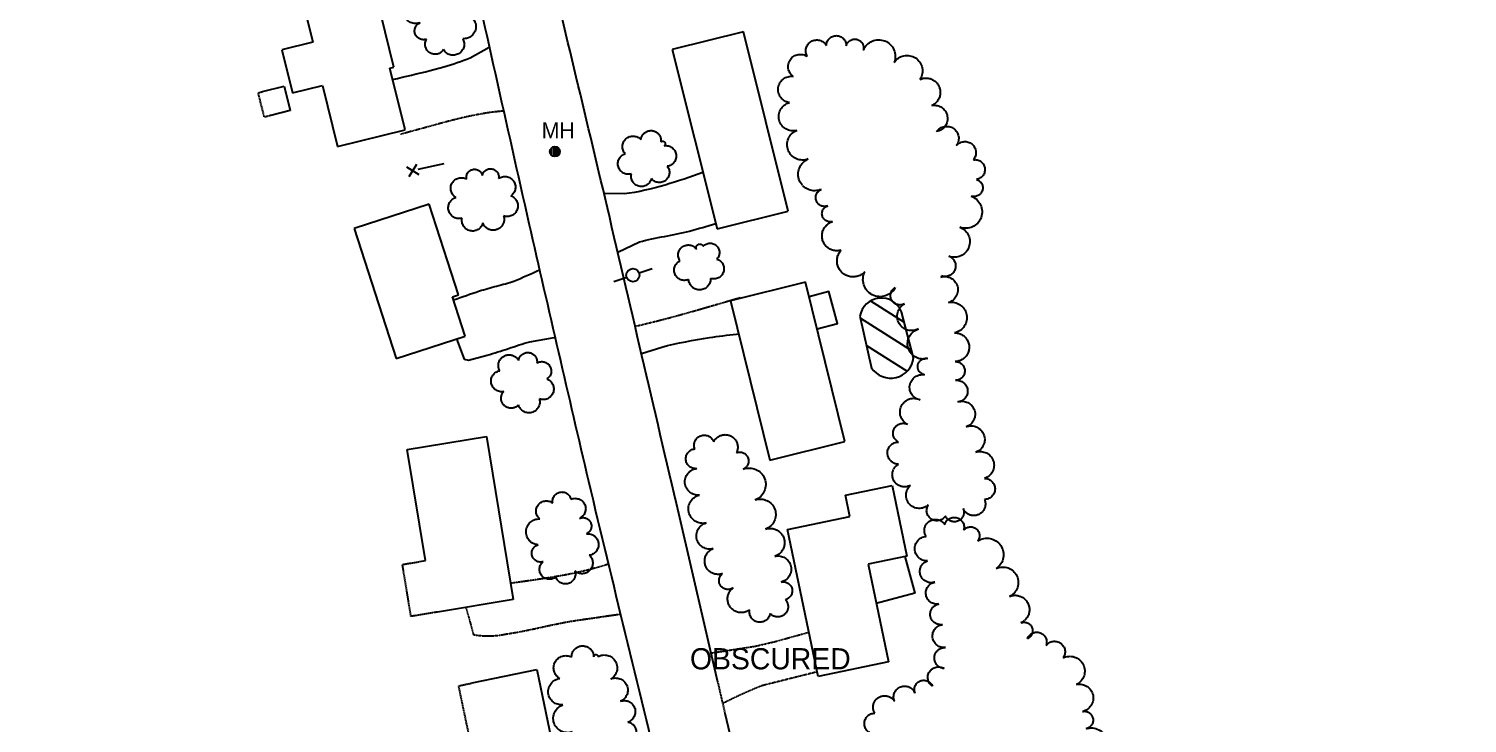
# Model space of a CAD drawing. Header units: feet. Extents: x 1024280 to 1029256, y 89370 to 94536.
# Drawn here: x 1026272 to 1026815, y 91476 to 91738 of the extents above; entities that cross this region are included whole.
import ezdxf
from ezdxf.enums import TextEntityAlignment as Align

# ---------------------------------------------------------------- set-up
doc = ezdxf.new("R2010")
doc.units = ezdxf.units.FT
doc.header["$MEASUREMENT"] = 0
for name, pattern in [('HIDDEN', [0.375, 0.25, -0.125]), ('HIDDEN2', [0.1875, 0.125, -0.0625]), ('LTP300', [100, 100, 0]), ('LTP600', [100, 100, 0])]:
    doc.linetypes.add(name, pattern=pattern)
for name, color, linetype in [('BLDG_OBS', 11, 'HIDDEN'), ('BUILDING', 11, 'Continuous'), ('DECK', 10, 'Continuous'), ('DRIVE', 10, 'Continuous'), ('DRIVE_OBSCURED', 10, 'HIDDEN2'), ('FENCE', 10, 'LTP300'), ('MH_OBS', 10, 'Continuous'), ('OBS_PAVE', 10, 'HIDDEN'), ('PAVED_RD', 10, 'Continuous'), ('POOL', 10, 'Continuous'), ('TEXT', 9, 'Continuous'), ('TREELINE', 9, 'LTP600'), ('UPOLE', 10, 'Continuous')]:
    doc.layers.add(name, color=color, linetype=linetype)

# ---------------------------------------------------------------- blocks, each defined once
blk = doc.blocks.new('MHO')
for p, q in [((-0.316406, -0.339844), (-0.316406, 0.349609)), ((-0.146484, 0.458984), (-0.146484, -0.427734)), ((0, -0.458984), (0, 0.474609)), ((0.146484, 0.443359), (0.146484, -0.435547)), ((0.302734, -0.332031), (0.302734, 0.365234))]:
    blk.add_line(p, q)
blk.add_circle((0, 0.007813), 0.470703)
blk = doc.blocks.new('UPOLE')
for p, q in [((-1.498047, 0.001953), (-0.480469, 0.001953)), ((0.517578, 0.001953), (1.550781, 0.001953))]:
    blk.add_line(p, q)
blk.add_circle((0.017578, -0.013672), 0.498047)
blk = doc.blocks.new('FENCE')
for p, q in [((-0.476563, -0.5), (0.5, 0.476563)), ((0.5, -0.5), (-0.476563, 0.476563))]:
    blk.add_line(p, q)

msp = doc.modelspace()

# ---------------------------------------------------------------- linework, layer by layer
at = {"layer": 'BLDG_OBS', "flags": 128}
for points in [[(1026363.84, 91705.08), (1026361.37, 91704.46), (1026359.04, 91713.66), (1026360.69, 91714.08)], [(1026426.73, 91517.71), (1026416.7, 91516.06), (1026413.48, 91535.66), (1026419.95, 91536.72)], [(1026458.16, 91440.61), (1026435.7, 91435.89), (1026431.81, 91454.37), (1026441.72, 91456.46), (1026434.7, 91489.85), (1026439.84, 91490.94)]]:
    msp.add_lwpolyline(points, dxfattribs=at)
at = {"layer": 'BUILDING'}
for p, q in [((1026410.24, 91723.28), (1026400.95, 91761)), ((1026374.33, 91754.44), (1026379.67, 91732.78)), ((1026542.15, 91736.7), (1026515.26, 91729.97)), ((1026559.08, 91669), (1026542.15, 91736.7)), ((1026379.67, 91732.78), (1026368.02, 91729.91)), ((1026368.02, 91729.91), (1026372.04, 91713.59)), ((1026515.26, 91729.97), (1026532.19, 91662.27)), ((1026408.73, 91722.91), (1026410.24, 91723.28)), ((1026414.46, 91699.64), (1026408.73, 91722.91)), ((1026360.69, 91714.08), (1026368.79, 91716.13)), ((1026368.79, 91716.13), (1026371.12, 91706.92)), ((1026372.04, 91713.59), (1026383.33, 91716.37)), ((1026383.33, 91716.37), (1026389, 91693.37)), ((1026371.12, 91706.92), (1026363.84, 91705.08)), ((1026389, 91693.37), (1026414.46, 91699.64)), ((1026423.58, 91671.56), (1026395.22, 91662.39)), ((1026434.61, 91637.42), (1026423.58, 91671.56)), ((1026532.19, 91662.27), (1026559.08, 91669)), ((1026395.22, 91662.39), (1026411.05, 91613.4)), ((1026565.56, 91642.13), (1026537.2, 91635.1)), ((1026580.46, 91582.05), (1026565.56, 91642.13)), ((1026432.34, 91636.68), (1026434.61, 91637.42)), ((1026437.14, 91621.83), (1026432.34, 91636.68)), ((1026537.2, 91635.1), (1026552.11, 91575.01)), ((1026411.05, 91613.4), (1026437.14, 91621.83)), ((1026415.28, 91579.06), (1026445.16, 91583.97)), ((1026445.16, 91583.97), (1026455.28, 91522.4)), ((1026422.18, 91537.09), (1026415.28, 91579.06)), ((1026552.11, 91575.01), (1026580.46, 91582.05)), ((1026580.65, 91561.82), (1026598.25, 91565.49)), ((1026598.25, 91565.49), (1026603.81, 91538.84)), ((1026582.33, 91553.77), (1026580.65, 91561.82)), ((1026558.75, 91548.85), (1026582.33, 91553.77)), ((1026570.34, 91493.33), (1026558.75, 91548.85)), ((1026419.95, 91536.72), (1026422.18, 91537.09)), ((1026603.81, 91538.84), (1026589.17, 91535.78)), ((1026589.17, 91535.78), (1026596.87, 91498.87)), ((1026455.28, 91522.4), (1026426.73, 91517.71)), ((1026596.87, 91498.87), (1026570.34, 91493.33)), ((1026439.84, 91490.94), (1026464.13, 91496.05)), ((1026464.13, 91496.05), (1026471.47, 91461.17))]:
    msp.add_line(p, q, dxfattribs=at)
at = {"layer": 'DECK', "flags": 128}
for points in [[(1026569.93, 91624.52), (1026577.59, 91626.6), (1026574.31, 91638.7), (1026566.91, 91636.69)], [(1026603.07, 91538.68), (1026606.78, 91524.78), (1026592.27, 91520.9)]]:
    msp.add_lwpolyline(points, dxfattribs=at)
at = {"layer": 'DRIVE', "flags": 128}
for points in [[(1026409.78, 91718.65, 0.004762), (1026423.89, 91722.05), (1026429.09, 91723.45, 0.031248), (1026439.05, 91726.88), (1026446.24, 91730.9)], [(1026526.87, 91683.54, -0.012857), (1026512.57, 91678.82, -0.040145), (1026497.19, 91675.47), (1026489.53, 91675.63)], [(1026494.74, 91653.47), (1026502.95, 91657.34, -0.038323), (1026512.4, 91659.41, 0.010242), (1026521.85, 91661.48, 0.005413), (1026531.68, 91664.3)], [(1026465.22, 91646.74, -0.015049), (1026455.55, 91642.47, -0.019347), (1026449.02, 91640.6, 0.007796), (1026442.49, 91638.73, 0.005907), (1026432.77, 91635.36)], [(1026503.66, 91615.25), (1026511.3, 91617.7, -0.026581), (1026529.34, 91621.24, -0.011894), (1026539.53, 91622.59), (1026540.28, 91622.67)], [(1026433.83, 91620.76), (1026436.72, 91613.11), (1026438.39, 91612.73), (1026445.4, 91614.59, 0.007806), (1026453.47, 91617.13, -0.02085), (1026461.55, 91619.67), (1026470.75, 91621.3), (1026471.06, 91621.23)]]:
    msp.add_lwpolyline(points, format="xyb", dxfattribs=at)
at = {"layer": 'DRIVE_OBSCURED', "flags": 128}
for points in [[(1026412.76, 91698.06, -0.006357), (1026422.41, 91700.7, -0.006357), (1026432.05, 91703.34), (1026433.18, 91703.62, -0.024899), (1026447.04, 91706.41), (1026451.61, 91706.89)], [(1026540.91, 91636.25, -0.002186), (1026521.7, 91630.68), (1026514.27, 91628.62, -0.004249), (1026501.3, 91625.4)], [(1026454.25, 91528.66, 0.006038), (1026470.35, 91531), (1026475.22, 91531.87, 0.025045), (1026488.97, 91535.19), (1026491.15, 91535.87)], [(1026495.77, 91516.81, 0.00682), (1026486.05, 91515.4, 0.00682), (1026476.34, 91513.99), (1026476, 91513.93, 0.007712), (1026466.2, 91511.91, -0.009139), (1026456.4, 91509.89), (1026452.34, 91509.24, -0.094603), (1026440.44, 91509.01), (1026438.59, 91515.75), (1026437.48, 91519.48)], [(1026534.4, 91483.31, -0.024446), (1026549.2, 91490.04), (1026562.65, 91493.42), (1026568.6, 91494.91), (1026569.94, 91495.24)]]:
    msp.add_lwpolyline(points, format="xyb", dxfattribs=at)
msp.add_lwpolyline([(1026566.86, 91509.97), (1026561.22, 91508.42), (1026553.91, 91506.4), (1026546.4, 91504.65), (1026530.74, 91502.23), (1026530.02, 91502.11)], dxfattribs=at)
at = {"layer": 'FENCE', "flags": 128}
msp.add_lwpolyline([(1026429.08, 91686.84), (1026419.33, 91684.65)], dxfattribs=at)
at = {"layer": 'OBS_PAVE', "flags": 128}
msp.add_lwpolyline([(1026535.28, 91479.47), (1026532.54, 91491.25)], dxfattribs=at)
at = {"layer": 'PAVED_RD', "flags": 128}
for points in [[(1026272.47, 92463.6, -0.010764), (1026277.39, 92441.6, -0.00341), (1026291.59, 92386.62, -0.000911), (1026314.22, 92288.68, -0.000271), (1026326.57, 92234.7, 0.003228), (1026338.92, 92180.73, 0.002796), (1026350.75, 92134.25, -0.001584), (1026362.57, 92087.78, -0.000777), (1026386.44, 91988.49, -0.000852), (1026413.84, 91873.62, -0.00112), (1026435.9, 91776.91, -0.000435), (1026448.55, 91720.64, 0.000789), (1026461.2, 91664.36, 0.001684), (1026483.67, 91567.08, 0.001303), (1026497.55, 91509.5, -0.00112), (1026511.44, 91451.92, -0.002933), (1026536.12, 91345.5, -0.001294), (1026542.03, 91318.16, 0.011369), (1026547.93, 91290.82), (1026549.1, 91286.47)], [(1026532.54, 91491.25), (1026517.71, 91554.88, 0.000153), (1026489.93, 91673.96, 0.000583), (1026477.49, 91726.11, -0.001049), (1026465.04, 91778.27, -0.001216), (1026451.17, 91838.85, 0.001509), (1026437.29, 91899.44, 0.001426), (1026423.51, 91956.53, -0.000542), (1026409.73, 92013.61, -0.00067), (1026393.03, 92084.31, 0.001265), (1026376.32, 92155.01, 0.001035), (1026362.13, 92212.68, -0.000407), (1026347.94, 92270.36, -0.000197), (1026334.34, 92326.22)], [(1026821.51, 91349.67, -0.011817), (1026783.3, 91325.24, -0.00252), (1026709.25, 91290.72, -0.002268), (1026642.86, 91260.17, -0.036117), (1026613.71, 91251.3, -0.100223), (1026599.94, 91254.49, -0.105412), (1026588.35, 91265.94, -0.033455), (1026579.37, 91287.5, -0.033335), (1026570.56, 91326.34, 0.000513), (1026561.76, 91365.18, 0.000848), (1026540.73, 91456.09), (1026535.28, 91479.47)]]:
    msp.add_lwpolyline(points, format="xyb", dxfattribs=at)
at = {"layer": 'POOL', "flags": 128}
msp.add_lwpolyline([(1026586.11, 91629.33), (1026590.52, 91609.77, 0.694402), (1026606.33, 91613.64), (1026601.73, 91630.98, 0.768276), (1026586.11, 91629.33)], format="xyb", close=True, dxfattribs=at)
for points in [[(1026590.07, 91635.11), (1026602.77, 91627.08)], [(1026586.27, 91628.64), (1026605.59, 91616.42)], [(1026588.6, 91618.29), (1026603.93, 91608.6)]]:
    msp.add_lwpolyline(points, dxfattribs=at)
at = {"layer": 'TREELINE', "flags": 128}
for points in [[(1026423.96, 91763.64, -1), (1026429.57, 91758.05, -1), (1026434.73, 91752.92, -1), (1026437.05, 91743.19, -1), (1026436.22, 91734.06, -1), (1026428.97, 91729.95, -1), (1026422.59, 91733.89, -1), (1026420.19, 91740.11, -1), (1026416.73, 91749.05, -1), (1026418.16, 91757.68, -1), (1026423.68, 91763.35, -1), (1026423.96, 91763.64)], [(1026616.64, 91644.08, -1), (1026619.49, 91634.49, -1), (1026621.78, 91623.05, -1), (1026622.04, 91612.22, -1), (1026622.22, 91605.14, -1), (1026623.02, 91596.98, -1), (1026626.23, 91587.62, -1), (1026629.86, 91578.01, -1), (1026633.12, 91568.12, -1), (1026633.09, 91560.18, -1), (1026625.03, 91556.76, -1), (1026618.4, 91553.94, -1), (1026611.88, 91558.11, -1), (1026605.13, 91565.5, -1), (1026600.67, 91573.5, -1), (1026600.63, 91581.84, -1), (1026604.05, 91588.51, -1), (1026608.8, 91597.78, -1), (1026610.49, 91607.22, -1), (1026611.6, 91613.41, -1), (1026608.23, 91624.58, -1), (1026602.91, 91634.01, -1), (1026599.44, 91640.19, -1), (1026587.97, 91646.14, -1), (1026579.02, 91654.26, -1), (1026575.79, 91665.03, -1), (1026574, 91670.99, -1), (1026571.52, 91677.18, -1), (1026566.61, 91688.67, -1), (1026562.26, 91699.46, -1), (1026559.47, 91709.93, -1), (1026560.94, 91719.82, -1), (1026566.23, 91727.31, -1), (1026573.42, 91731.51, -1), (1026580.92, 91731.4, -1), (1026587.37, 91729.69, -1), (1026599, 91725.1, -1), (1026608.75, 91718.7, -1), (1026613.27, 91708.86, -1), (1026615.03, 91699.01, -1), (1026622.56, 91693.78, -1), (1026628.89, 91688.36, -1), (1026630.12, 91680.96, -1), (1026628.11, 91674.61, -1), (1026623.81, 91662.87, -1), (1026619.65, 91651.97, -1), (1026616.83, 91644.57, -1), (1026616.64, 91644.08)], [(1026512.29, 91693.68, -1), (1026513.41, 91685.9, -1), (1026507.4, 91681.24, -1), (1026499.88, 91683.06, -1), (1026497.55, 91690.62, -1), (1026503.48, 91696.01, -1), (1026511.01, 91695.18, -1), (1026512.29, 91693.68)], [(1026443.61, 91682.39, -1), (1026449.77, 91681.32, -1), (1026454.41, 91674.76, -1), (1026451.62, 91667.2, -1), (1026443.81, 91664.59, -1), (1026436, 91666.34, -1), (1026433.69, 91674.15, -1), (1026437.66, 91681.08, -1), (1026443.61, 91682.39, -1), (1026443.61, 91682.39)], [(1026526.96, 91655.76, -1), (1026532.13, 91650.92, -1), (1026529.72, 91643.57, -1), (1026521.47, 91643.22, -1), (1026518.22, 91650.2, -1), (1026524.42, 91654.62, -1), (1026526.96, 91655.76)], [(1026464.22, 91611.66, -1), (1026467.95, 91605.64, -1), (1026465.14, 91598.1, -1), (1026457.25, 91595.83, -1), (1026451.69, 91600.88, -1), (1026450.17, 91608.76, -1), (1026457.31, 91612.65, -1), (1026464.22, 91611.66, -1), (1026464.22, 91611.66)], [(1026539.49, 91577.79, -1), (1026542.02, 91571.62, -1), (1026546.57, 91559.98, -1), (1026550.46, 91548.98, -1), (1026554, 91538.74, -1), (1026556.35, 91529.02, -1), (1026557.95, 91522.38, -1), (1026552.22, 91517.1, -1), (1026544.47, 91518.5, -1), (1026538.26, 91526.86, -1), (1026534.29, 91532.22, -1), (1026530.78, 91541.64, -1), (1026528.04, 91551.31, -1), (1026525.57, 91561.86, -1), (1026524.54, 91571.81, -1), (1026523.77, 91579.27, -1), (1026530.96, 91581.98, -1), (1026539.49, 91577.79, -1), (1026539.49, 91577.79)], [(1026477.03, 91560.27, -1), (1026480.27, 91553.04, -1), (1026482.89, 91547.21, -1), (1026483.96, 91539.14, -1), (1026478.55, 91533.22, -1), (1026471.35, 91530.91, -1), (1026466.57, 91536.69, -1), (1026464.63, 91543.07, -1), (1026465.32, 91552.81, -1), (1026470.21, 91558.76, -1), (1026477.03, 91560.27, -1), (1026477.03, 91560.27)], [(1026753.55, 91447.25, -1), (1026762.35, 91449.83, -1), (1026770.37, 91452.09, -1), (1026777.61, 91454.03, -1), (1026787.68, 91456.72, -1), (1026795.74, 91458.03, -1), (1026799.45, 91450.1, -1), (1026802.32, 91443.97, -1), (1026799.19, 91433.59, -1), (1026794.8, 91424.61, -1), (1026792.46, 91415.75, -1), (1026793.2, 91407.45, -1), (1026795.54, 91400.32, -1), (1026797.88, 91394.08, -1), (1026800.44, 91387.3, -1), (1026803.73, 91379.2, -1), (1026807.04, 91372, -1), (1026808.74, 91365.13, -1), (1026811.13, 91355.42, -1), (1026808.2, 91347.95, -1), (1026801.1, 91345.27, -1), (1026793.63, 91344.62, -1), (1026789.46, 91349.83, -1), (1026784.98, 91361.5, -1), (1026779.23, 91371.65, -1), (1026770.35, 91377.85, -1), (1026765.37, 91381.33, -1), (1026753.81, 91387.09, -1), (1026742.03, 91389.81, -1), (1026734.51, 91386.05, -1), (1026726.42, 91379.49, -1), (1026721.61, 91375.6, -1), (1026709.97, 91371.06, -1), (1026702.06, 91362.48, -1), (1026697.01, 91356.99, -1), (1026699.08, 91350.22, -1), (1026701.6, 91341.95, -1), (1026701.03, 91333.79, -1), (1026696.8, 91327.01, -1), (1026689.51, 91325.24, -1), (1026684.04, 91329.05, -1), (1026675.84, 91337.24, -1), (1026669.01, 91344.83, -1), (1026662.12, 91353.2, -1), (1026657.89, 91362.26, -1), (1026656.58, 91371.33, -1), (1026655.51, 91378.75, -1), (1026656.03, 91389.99, -1), (1026658.36, 91400.14, -1), (1026660.54, 91409.47, -1), (1026662.69, 91418.64, -1), (1026660.26, 91428, -1), (1026656.01, 91437.25, -1), (1026651.77, 91446.31, -1), (1026648.4, 91454.83, -1), (1026645.2, 91462.93, -1), (1026638.02, 91466.54, -1), (1026627.62, 91467.16, -1), (1026618.28, 91469.31, -1), (1026607.04, 91471.9, -1), (1026599.2, 91470.67, -1), (1026591.61, 91471.68, -1), (1026591.75, 91479.51, -1), (1026599.09, 91484.09, -1), (1026606.87, 91487.09, -1), (1026613.53, 91489.67, -1), (1026617.85, 91496.38, -1), (1026618.44, 91504.3, -1), (1026617.29, 91512.97, -1), (1026615.89, 91520.76, -1), (1026614.41, 91529, -1), (1026611.55, 91537.03, -1), (1026611.12, 91546.19, -1), (1026618.09, 91550.76, -1), (1026625.26, 91548.55, -1), (1026630.53, 91544.48, -1), (1026637.55, 91534.14, -1), (1026642.52, 91523.59, -1), (1026646.75, 91513.61, -1), (1026649.28, 91507.63, -1), (1026656.33, 91505.04, -1), (1026662.74, 91500.38, -1), (1026667.86, 91490.36, -1), (1026670.04, 91480.17, -1), (1026671.44, 91473.66, -1), (1026675.32, 91461.78, -1), (1026680.97, 91451.57, -1), (1026684.8, 91444.64, -1), (1026690.27, 91440.13, -1), (1026697.98, 91433.77, -1), (1026706.35, 91433.46, -1), (1026714.41, 91435.58, -1), (1026721.64, 91437.58, -1), (1026728.05, 91439.42, -1), (1026735.36, 91441.53, -1), (1026743.71, 91444.16, -1), (1026753.55, 91447.25, -1), (1026753.55, 91447.25)], [(1026487.27, 91500.87, -1), (1026492.05, 91492.41, -1), (1026495.81, 91484.05, -1), (1026498.52, 91476.17, -1), (1026497.34, 91468.76, -1), (1026492.38, 91464.3, -1), (1026481.96, 91465.13, -1), (1026477.56, 91472.47, -1), (1026474.02, 91482.7, -1), (1026472.92, 91492.64, -1), (1026477.3, 91500.69, -1), (1026485.64, 91500.84, -1), (1026487.27, 91500.87)]]:
    msp.add_lwpolyline(points, format="xyb", close=True, dxfattribs=at)

# ---------------------------------------------------------------- block references
at = {"layer": 'FENCE', "xscale": 3.999999999971543, "yscale": 4, "zscale": 4, "rotation": 192.657870000091}
msp.add_blockref('FENCE', (1026417.38, 91684.21), dxfattribs=at)
at = {"layer": 'MH_OBS', "xscale": 4, "yscale": 4, "zscale": 4}
msp.add_blockref('MHO', (1026471.01, 91691.43), dxfattribs=at)
at = {"layer": 'UPOLE', "xscale": 4.999999999987201, "yscale": 5, "zscale": 5, "rotation": 198.6421880001192}
msp.add_blockref('UPOLE', (1026500.54, 91644.8), dxfattribs=at)

# ---------------------------------------------------------------- texts
at = {"layer": 'MH_OBS'}
msp.add_text('MH', height=6, dxfattribs=at).set_placement((1026466.01, 91696.43))
at = {"layer": 'TEXT'}
msp.add_text('OBSCURED', height=8, dxfattribs=at).set_placement((1026552.29, 91500.07), align=Align.MIDDLE_CENTER)

doc.saveas('drawing.dxf')
